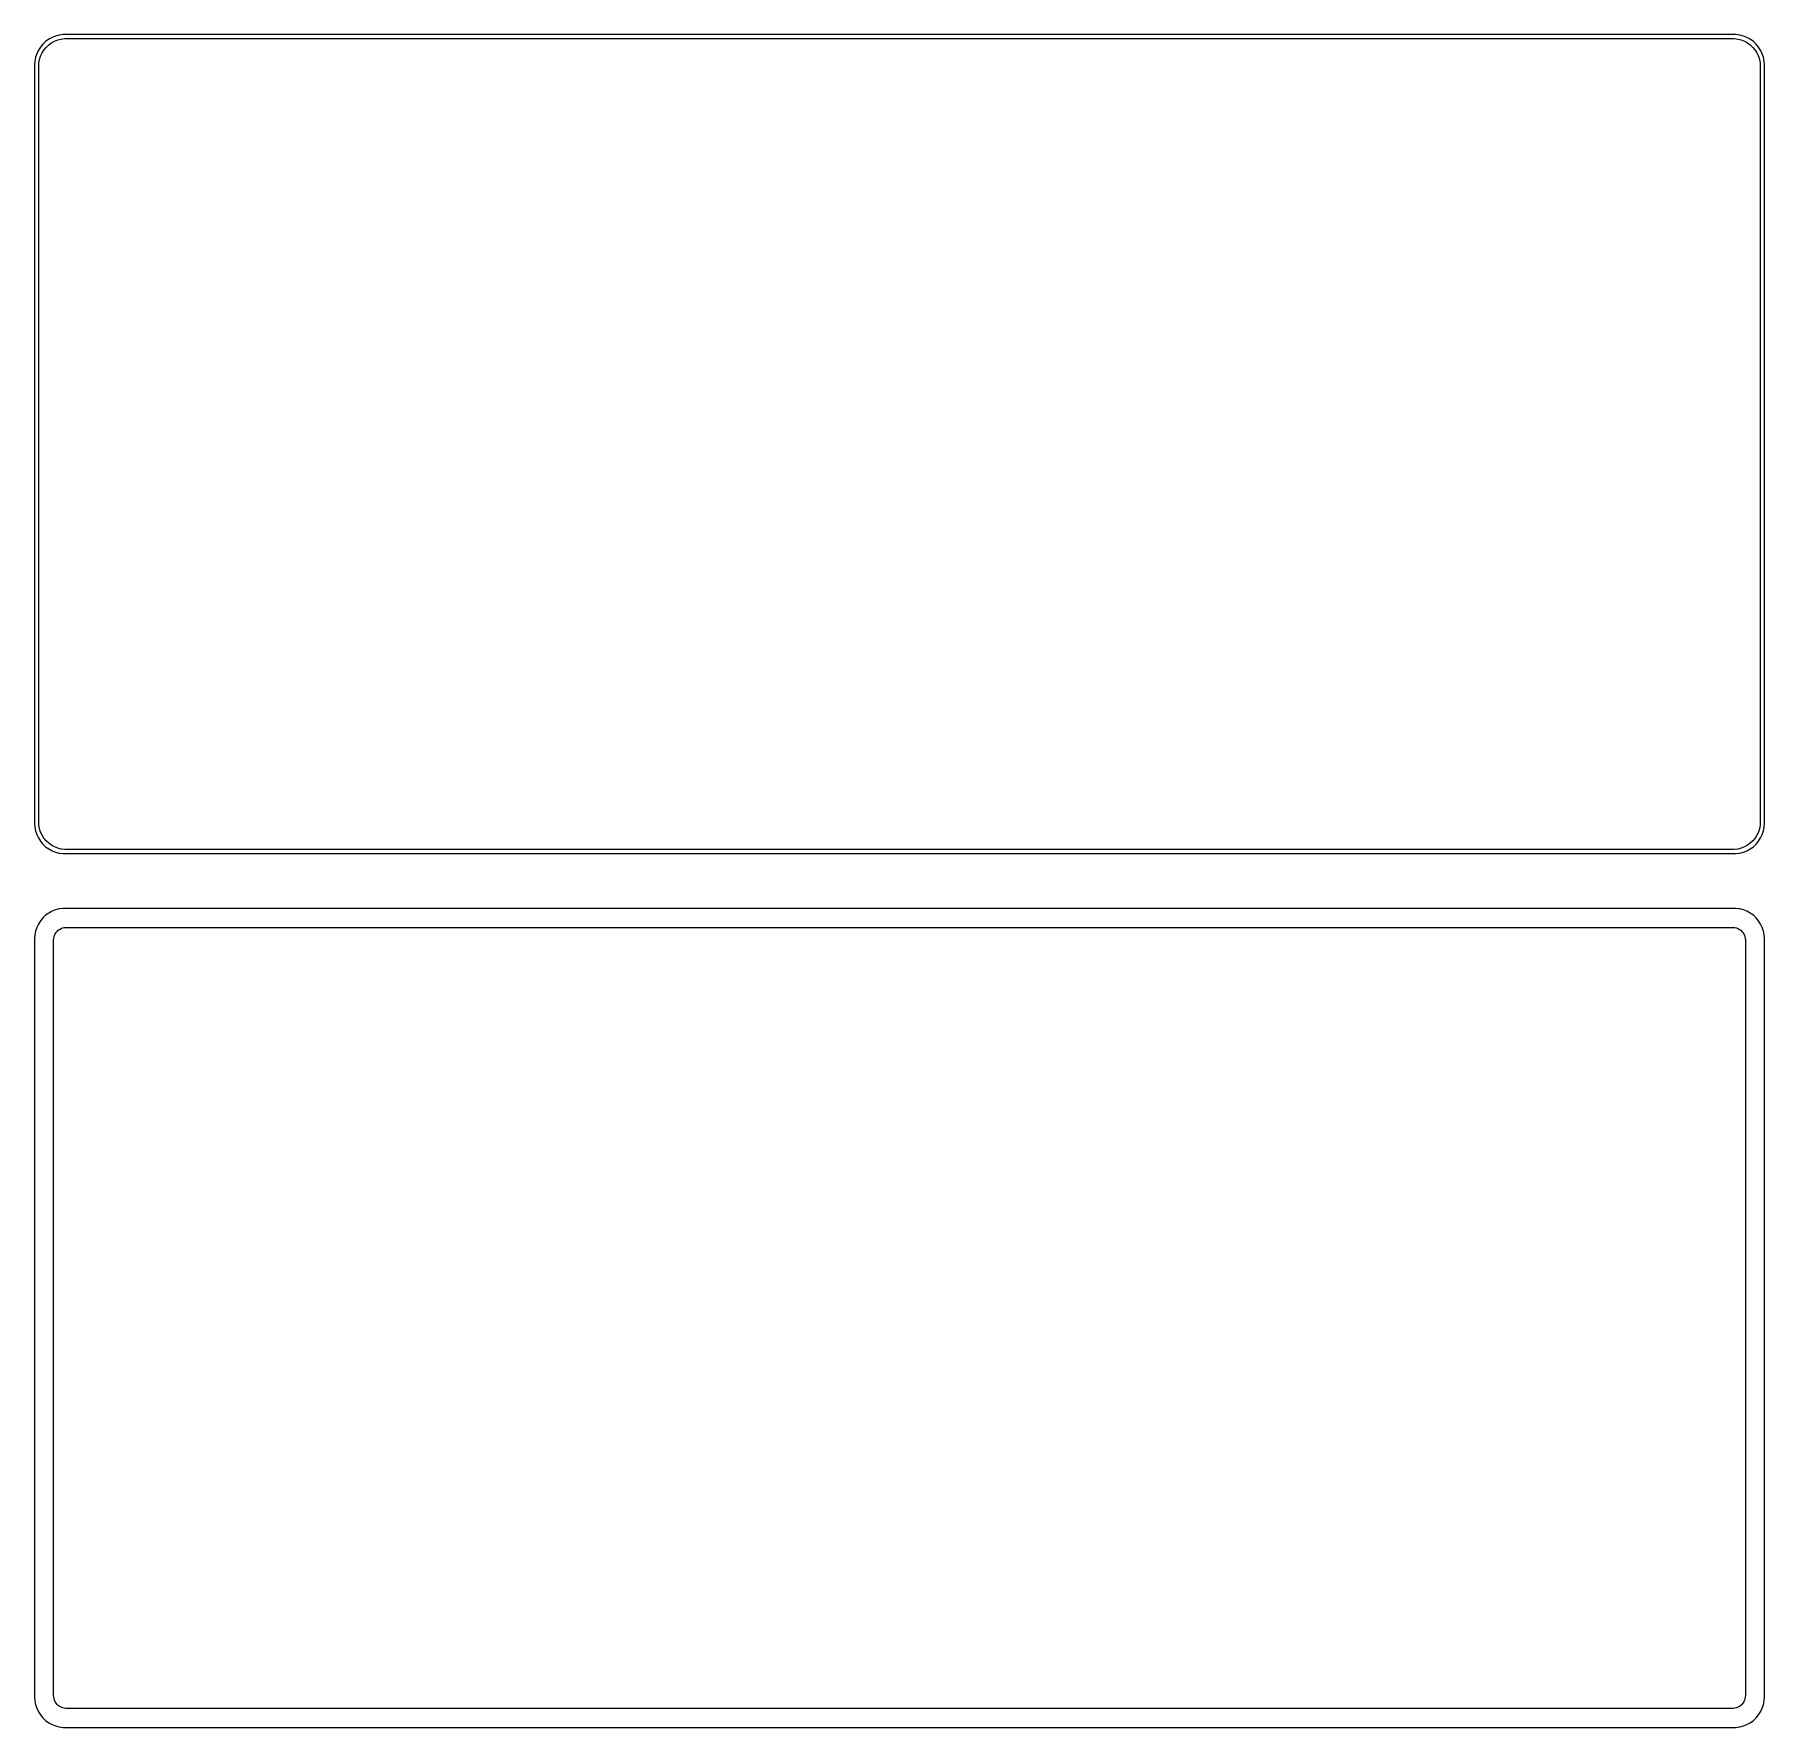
# Model space of a CAD drawing. Header units: metres. Extents: x -142 to 142, y 221 to 499.
import ezdxf

# ---------------------------------------------------------------- set-up
doc = ezdxf.new("R2010")
doc.units = ezdxf.units.M

msp = doc.modelspace()

# ---------------------------------------------------------------- linework, layer by layer
for p, q in [((-139.629, 499.024), (-140.179, 498.722)), ((-139.045, 499.255), (-139.629, 499.024)), ((-138.437, 499.411), (-139.045, 499.255)), ((-137.814, 499.49), (-138.437, 499.411)), ((-138.108, 498.747), (-137.537, 498.819)), ((137.814, 499.49), (-137.814, 499.49)), ((-137.537, 498.819), (137.537, 498.819)), ((137.537, 498.819), (138.108, 498.747)), ((138.437, 499.411), (137.814, 499.49)), ((139.045, 499.255), (138.437, 499.411)), ((139.629, 499.024), (139.045, 499.255)), ((140.179, 498.722), (139.629, 499.024)), ((-142.149, 496.341), (-142.343, 495.743)), ((-141.882, 496.909), (-142.149, 496.341)), ((-141.545, 497.439), (-141.882, 496.909)), ((-141.685, 495.389), (-141.507, 495.935)), ((-141.145, 497.923), (-141.545, 497.439)), ((-141.507, 495.935), (-141.262, 496.456)), ((-141.262, 496.456), (-140.954, 496.941)), ((-140.687, 498.353), (-141.145, 497.923)), ((-140.954, 496.941), (-140.588, 497.384)), ((-140.179, 498.722), (-140.687, 498.353)), ((-140.588, 497.384), (-140.168, 497.778)), ((-140.168, 497.778), (-139.703, 498.116)), ((-139.703, 498.116), (-139.199, 498.393)), ((-139.199, 498.393), (-138.665, 498.604)), ((-138.665, 498.604), (-138.108, 498.747)), ((138.108, 498.747), (138.665, 498.604)), ((138.665, 498.604), (139.199, 498.393)), ((139.199, 498.393), (139.703, 498.116)), ((139.703, 498.116), (140.168, 497.778)), ((140.168, 497.778), (140.588, 497.384)), ((140.687, 498.353), (140.179, 498.722)), ((140.588, 497.384), (140.954, 496.941)), ((141.145, 497.923), (140.687, 498.353)), ((140.954, 496.941), (141.262, 496.456)), ((141.545, 497.439), (141.145, 497.923)), ((141.262, 496.456), (141.507, 495.935)), ((141.507, 495.935), (141.685, 495.389)), ((141.882, 496.909), (141.545, 497.439)), ((142.149, 496.341), (141.882, 496.909)), ((142.343, 495.743), (142.149, 496.341)), ((-142.461, 495.127), (-142.5, 494.5)), ((-142.5, 494.5), (-142.5, 369.5)), ((-142.343, 495.743), (-142.461, 495.127)), ((-141.828, 494.25), (-141.792, 494.824)), ((-141.828, 369.75), (-141.828, 494.25)), ((-141.792, 494.824), (-141.685, 495.389)), ((141.685, 495.389), (141.792, 494.824)), ((141.792, 494.824), (141.828, 494.25)), ((141.828, 494.25), (141.828, 369.75)), ((142.461, 495.127), (142.343, 495.743)), ((142.5, 494.5), (142.461, 495.127)), ((142.5, 369.5), (142.5, 494.5)), ((-142.5, 369.5), (-142.461, 368.873)), ((-142.461, 368.873), (-142.343, 368.257)), ((-142.343, 368.257), (-142.149, 367.659)), ((-142.149, 367.659), (-141.882, 367.091)), ((-141.792, 369.176), (-141.828, 369.75)), ((-141.685, 368.611), (-141.792, 369.176)), ((-141.507, 368.065), (-141.685, 368.611)), ((-141.262, 367.544), (-141.507, 368.065)), ((141.507, 368.065), (141.262, 367.544)), ((141.685, 368.611), (141.507, 368.065)), ((141.792, 369.176), (141.685, 368.611)), ((141.828, 369.75), (141.792, 369.176)), ((141.882, 367.091), (142.149, 367.659)), ((142.149, 367.659), (142.343, 368.257)), ((142.343, 368.257), (142.461, 368.873)), ((142.461, 368.873), (142.5, 369.5)), ((-141.882, 367.091), (-141.545, 366.561)), ((-141.545, 366.561), (-141.145, 366.077)), ((-140.954, 367.059), (-141.262, 367.544)), ((-141.145, 366.077), (-140.687, 365.647)), ((-140.588, 366.616), (-140.954, 367.059)), ((-140.687, 365.647), (-140.179, 365.278)), ((-140.168, 366.222), (-140.588, 366.616)), ((-140.179, 365.278), (-139.629, 364.976)), ((-139.703, 365.884), (-140.168, 366.222)), ((-139.199, 365.607), (-139.703, 365.884)), ((-139.629, 364.976), (-139.045, 364.745)), ((-138.665, 365.396), (-139.199, 365.607)), ((-138.108, 365.253), (-138.665, 365.396)), ((-137.537, 365.181), (-138.108, 365.253)), ((137.537, 365.181), (-137.537, 365.181)), ((138.108, 365.253), (137.537, 365.181)), ((138.665, 365.396), (138.108, 365.253)), ((139.199, 365.607), (138.665, 365.396)), ((139.045, 364.745), (139.629, 364.976)), ((139.703, 365.884), (139.199, 365.607)), ((139.629, 364.976), (140.179, 365.278)), ((140.168, 366.222), (139.703, 365.884)), ((140.588, 366.616), (140.168, 366.222)), ((140.179, 365.278), (140.687, 365.647)), ((140.954, 367.059), (140.588, 366.616)), ((140.687, 365.647), (141.145, 366.077)), ((141.262, 367.544), (140.954, 367.059)), ((141.145, 366.077), (141.545, 366.561)), ((141.545, 366.561), (141.882, 367.091)), ((-139.045, 364.745), (-138.437, 364.589)), ((-138.437, 364.589), (-137.814, 364.51)), ((-137.814, 364.51), (137.814, 364.51)), ((137.814, 364.51), (138.437, 364.589)), ((138.437, 364.589), (139.045, 364.745)), ((-141.545, 353.439), (-141.882, 352.909)), ((-141.145, 353.923), (-141.545, 353.439)), ((-140.687, 354.353), (-141.145, 353.923)), ((-140.179, 354.722), (-140.687, 354.353)), ((-139.629, 355.024), (-140.179, 354.722)), ((-139.045, 355.255), (-139.629, 355.024)), ((-138.437, 355.411), (-139.045, 355.255)), ((-137.814, 355.49), (-138.437, 355.411)), ((137.814, 355.49), (-137.814, 355.49)), ((138.437, 355.411), (137.814, 355.49)), ((139.045, 355.255), (138.437, 355.411)), ((139.629, 355.024), (139.045, 355.255)), ((140.179, 354.722), (139.629, 355.024)), ((140.687, 354.353), (140.179, 354.722)), ((141.145, 353.923), (140.687, 354.353)), ((141.545, 353.439), (141.145, 353.923)), ((141.882, 352.909), (141.545, 353.439)), ((-142.461, 351.127), (-142.5, 350.5)), ((-142.343, 351.743), (-142.461, 351.127)), ((-142.149, 352.341), (-142.343, 351.743)), ((-141.882, 352.909), (-142.149, 352.341)), ((-139.343, 350.514), (-139.293, 350.775)), ((-139.293, 350.775), (-139.211, 351.027)), ((-139.211, 351.027), (-139.099, 351.266)), ((-139.099, 351.266), (-138.957, 351.49)), ((-138.957, 351.49), (-138.788, 351.694)), ((-138.788, 351.694), (-138.595, 351.875)), ((-138.595, 351.875), (-138.38, 352.031)), ((-138.38, 352.031), (-138.148, 352.159)), ((-138.148, 352.159), (-137.902, 352.256)), ((-137.902, 352.256), (-137.645, 352.322)), ((-137.645, 352.322), (-137.382, 352.355)), ((-137.382, 352.355), (137.382, 352.355)), ((137.382, 352.355), (137.645, 352.322)), ((137.645, 352.322), (137.902, 352.256)), ((137.902, 352.256), (138.148, 352.159)), ((138.148, 352.159), (138.38, 352.031)), ((138.38, 352.031), (138.595, 351.875)), ((138.595, 351.875), (138.788, 351.694)), ((138.788, 351.694), (138.957, 351.49)), ((138.957, 351.49), (139.099, 351.266)), ((139.099, 351.266), (139.211, 351.027)), ((139.211, 351.027), (139.293, 350.775)), ((139.293, 350.775), (139.343, 350.514)), ((142.149, 352.341), (141.882, 352.909)), ((142.343, 351.743), (142.149, 352.341)), ((142.461, 351.127), (142.343, 351.743)), ((142.5, 350.5), (142.461, 351.127)), ((-142.5, 350.5), (-142.5, 225.5)), ((-139.36, 350.25), (-139.343, 350.514)), ((-139.36, 225.75), (-139.36, 350.25)), ((139.343, 350.514), (139.36, 350.25)), ((139.36, 350.25), (139.36, 225.75)), ((142.5, 225.5), (142.5, 350.5)), ((-142.5, 225.5), (-142.461, 224.873)), ((-139.343, 225.486), (-139.36, 225.75)), ((-139.293, 225.225), (-139.343, 225.486)), ((-139.211, 224.973), (-139.293, 225.225)), ((139.293, 225.225), (139.211, 224.973)), ((139.343, 225.486), (139.293, 225.225)), ((139.36, 225.75), (139.343, 225.486)), ((142.461, 224.873), (142.5, 225.5)), ((-142.461, 224.873), (-142.343, 224.257)), ((-142.343, 224.257), (-142.149, 223.659)), ((-142.149, 223.659), (-141.882, 223.091)), ((-141.882, 223.091), (-141.545, 222.561)), ((-141.545, 222.561), (-141.145, 222.077)), ((-139.099, 224.734), (-139.211, 224.973)), ((-138.957, 224.51), (-139.099, 224.734)), ((-138.788, 224.306), (-138.957, 224.51)), ((-138.595, 224.125), (-138.788, 224.306)), ((-138.38, 223.969), (-138.595, 224.125)), ((-138.148, 223.841), (-138.38, 223.969)), ((-137.902, 223.744), (-138.148, 223.841)), ((-137.645, 223.678), (-137.902, 223.744)), ((-137.382, 223.645), (-137.645, 223.678)), ((137.382, 223.645), (-137.382, 223.645)), ((137.645, 223.678), (137.382, 223.645)), ((137.902, 223.744), (137.645, 223.678)), ((138.148, 223.841), (137.902, 223.744)), ((138.38, 223.969), (138.148, 223.841)), ((138.595, 224.125), (138.38, 223.969)), ((138.788, 224.306), (138.595, 224.125)), ((138.957, 224.51), (138.788, 224.306)), ((139.099, 224.734), (138.957, 224.51)), ((139.211, 224.973), (139.099, 224.734)), ((141.145, 222.077), (141.545, 222.561)), ((141.545, 222.561), (141.882, 223.091)), ((141.882, 223.091), (142.149, 223.659)), ((142.149, 223.659), (142.343, 224.257)), ((142.343, 224.257), (142.461, 224.873)), ((-141.145, 222.077), (-140.687, 221.647)), ((-140.687, 221.647), (-140.179, 221.278)), ((-140.179, 221.278), (-139.629, 220.976)), ((-139.629, 220.976), (-139.045, 220.745)), ((-139.045, 220.745), (-138.437, 220.589)), ((-138.437, 220.589), (-137.814, 220.51)), ((-137.814, 220.51), (137.814, 220.51)), ((137.814, 220.51), (138.437, 220.589)), ((138.437, 220.589), (139.045, 220.745)), ((139.045, 220.745), (139.629, 220.976)), ((139.629, 220.976), (140.179, 221.278)), ((140.179, 221.278), (140.687, 221.647)), ((140.687, 221.647), (141.145, 222.077))]:
    msp.add_line(p, q)

doc.saveas('drawing.dxf')
